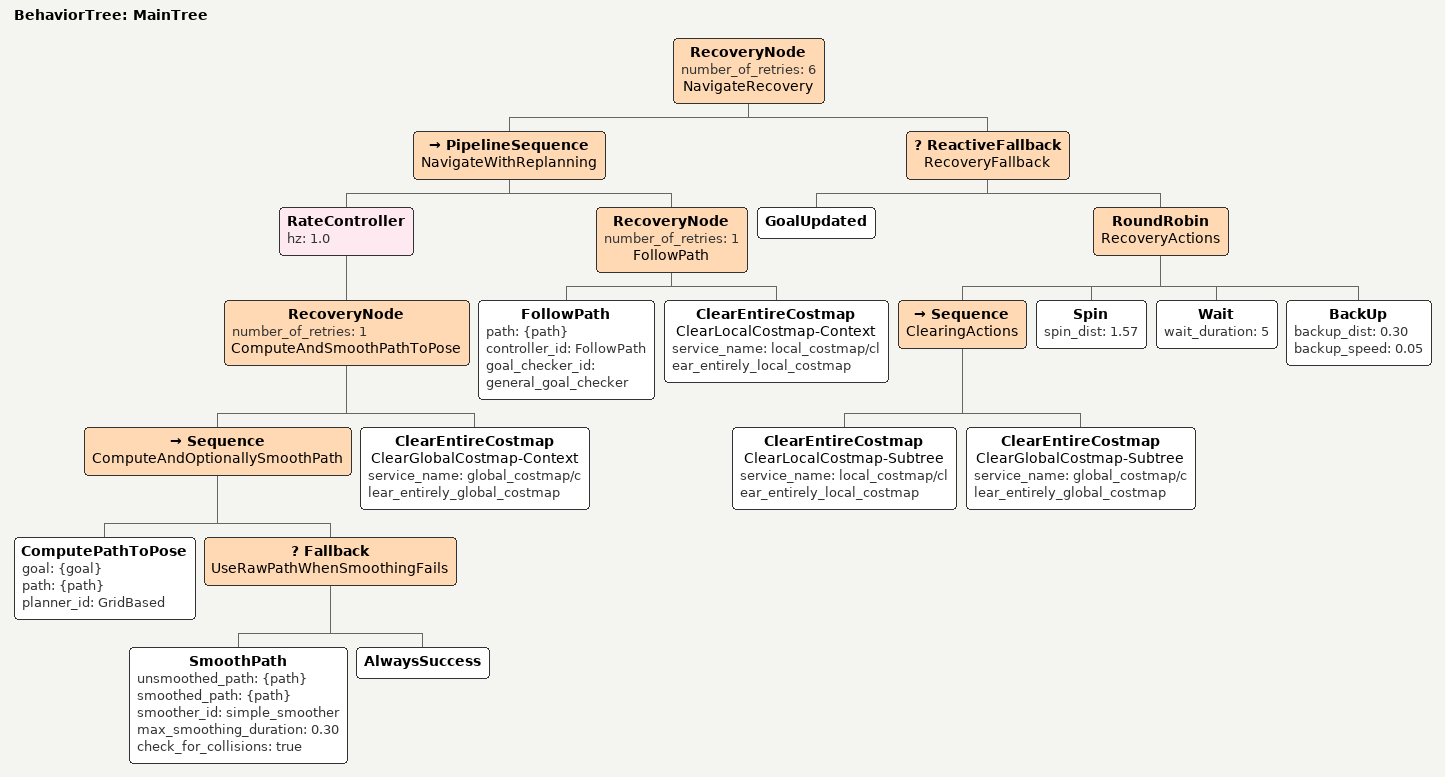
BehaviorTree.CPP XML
<root main_tree_to_execute="MainTree">
  <BehaviorTree ID="MainTree">
    <RecoveryNode number_of_retries="6" name="NavigateRecovery">
      <PipelineSequence name="NavigateWithReplanning">
        <RateController hz="1.0">
          <RecoveryNode number_of_retries="1" name="ComputeAndSmoothPathToPose">
            <Sequence name="ComputeAndOptionallySmoothPath">
              <ComputePathToPose goal="{goal}" path="{path}" planner_id="GridBased"/>
              <!-- 平滑是质量增强而不是安全门禁：失败时 AlwaysSuccess
                   保留 ComputePathToPose 写入的原路径继续执行。 -->
              <Fallback name="UseRawPathWhenSmoothingFails">
                <SmoothPath unsmoothed_path="{path}" smoothed_path="{path}"
                            smoother_id="simple_smoother"
                            max_smoothing_duration="0.30"
                            check_for_collisions="true"/>
                <AlwaysSuccess/>
              </Fallback>
            </Sequence>
            <ClearEntireCostmap name="ClearGlobalCostmap-Context" service_name="global_costmap/clear_entirely_global_costmap"/>
          </RecoveryNode>
        </RateController>
        <RecoveryNode number_of_retries="1" name="FollowPath">
          <FollowPath path="{path}" controller_id="FollowPath" goal_checker_id="general_goal_checker"/>
          <ClearEntireCostmap name="ClearLocalCostmap-Context" service_name="local_costmap/clear_entirely_local_costmap"/>
        </RecoveryNode>
      </PipelineSequence>
      <ReactiveFallback name="RecoveryFallback">
        <GoalUpdated/>
        <RoundRobin name="RecoveryActions">
          <Sequence name="ClearingActions">
            <ClearEntireCostmap name="ClearLocalCostmap-Subtree" service_name="local_costmap/clear_entirely_local_costmap"/>
            <ClearEntireCostmap name="ClearGlobalCostmap-Subtree" service_name="global_costmap/clear_entirely_global_costmap"/>
          </Sequence>
          <Spin spin_dist="1.57"/>
          <Wait wait_duration="5"/>
          <BackUp backup_dist="0.30" backup_speed="0.05"/>
        </RoundRobin>
      </ReactiveFallback>
    </RecoveryNode>
  </BehaviorTree>
</root>
